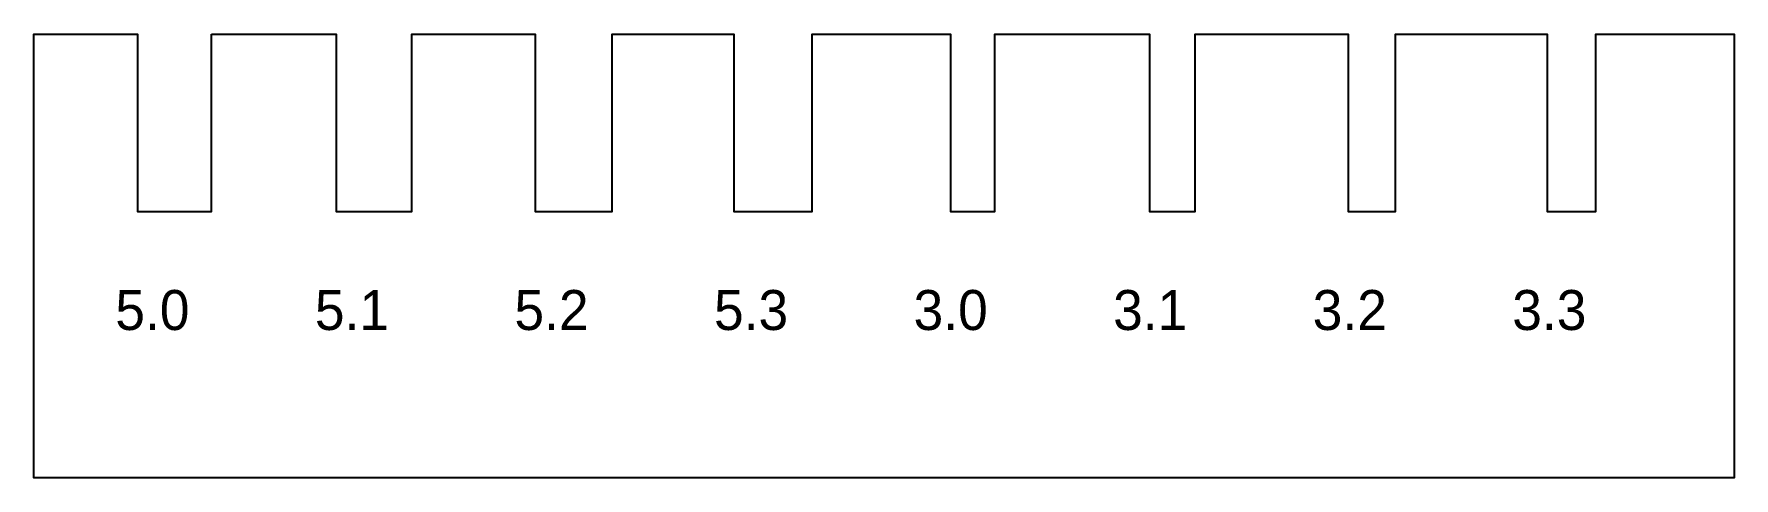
# Model space of a CAD drawing. Header units: millimetres. Extents: x 0 to 115, y 0 to 30.
import ezdxf

# ---------------------------------------------------------------- set-up
doc = ezdxf.new("R2010")
doc.units = ezdxf.units.MM
doc.layers.add('CUT', color=1, linetype='Continuous')
doc.layers.add('ENGRAVE_ID', color=5, linetype='Continuous')

msp = doc.modelspace()

# ---------------------------------------------------------------- linework, layer by layer
at = {"layer": 'CUT'}
msp.add_lwpolyline([(12, 30), (20.45, 30), (20.45, 18), (25.55, 18), (25.55, 30), (33.9, 30), (33.9, 18), (39.1, 18), (39.1, 30), (47.35, 30), (47.35, 18), (52.65, 18), (52.65, 30), (62, 30), (62, 18), (65, 18), (65, 30), (75.45, 30), (75.45, 18), (78.55, 18), (78.55, 30), (88.9, 30), (88.9, 18), (92.1, 18), (92.1, 30), (102.35, 30), (102.35, 18), (105.65, 18), (105.65, 30), (115, 30), (115, 0), (0, 0), (0, 30), (7, 30), (7, 18), (12, 18)], close=True, dxfattribs=at)

# ---------------------------------------------------------------- texts
at = {"layer": 'ENGRAVE_ID'}
for s, p in [('5.0', (5.5, 10)), ('5.1', (19, 10)), ('5.2', (32.5, 10)), ('5.3', (46, 10)), ('3.0', (59.5, 10)), ('3.1', (73, 10)), ('3.2', (86.5, 10)), ('3.3', (100, 10))]:
    msp.add_text(s, height=2.7, dxfattribs=at).set_placement(p)

doc.saveas('drawing.dxf')
